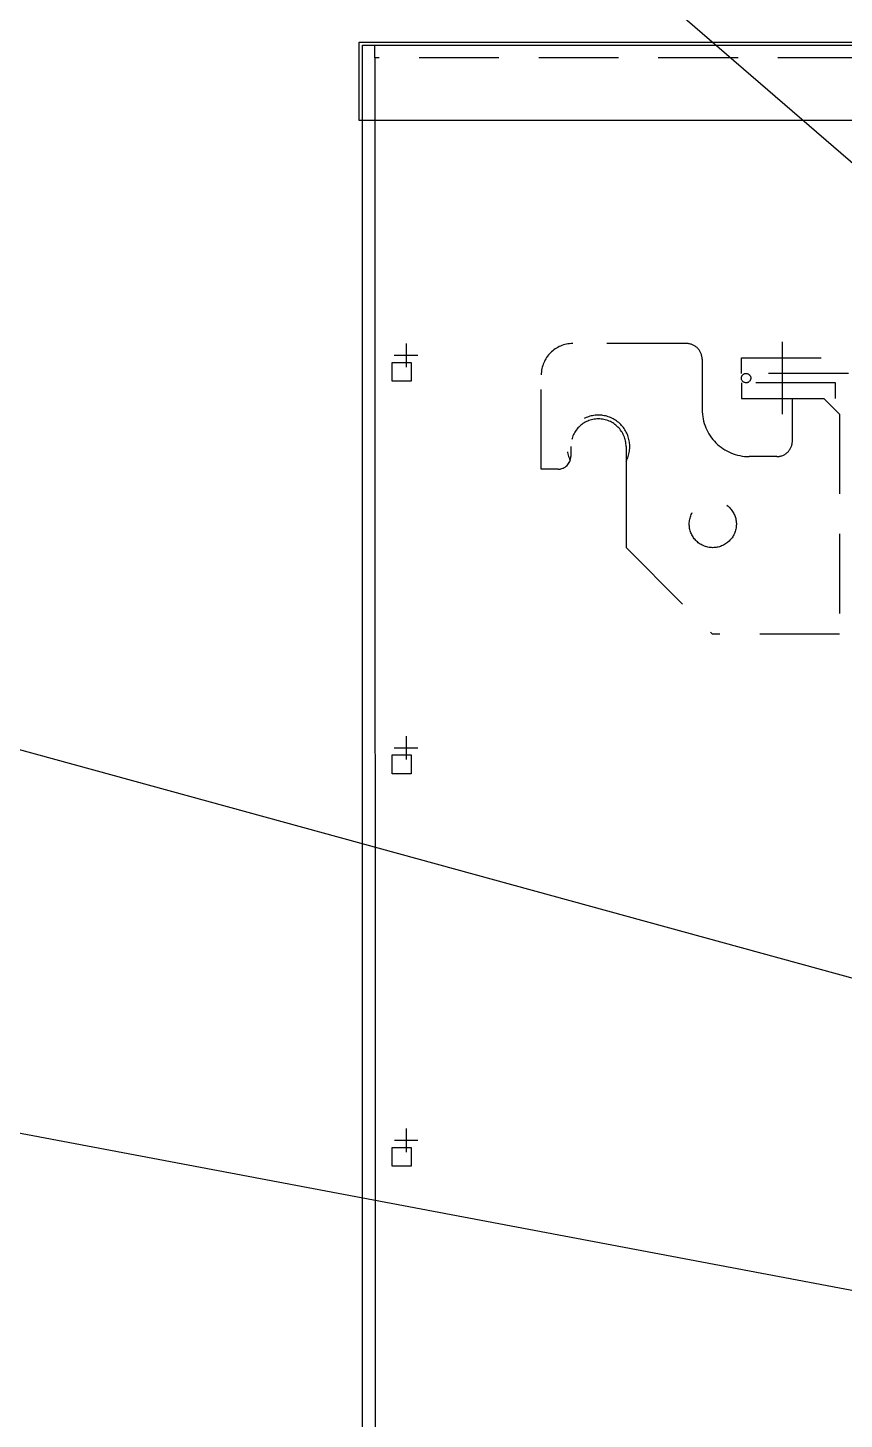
# Model space of a CAD drawing. Header units: millimetres. Extents: x -185079 to -2648, y 85916 to 249201.
# Drawn here: x -54826 to -54306, y 133706 to 134592 of the extents above; entities that cross this region are included whole.
import ezdxf

# ---------------------------------------------------------------- set-up
doc = ezdxf.new("R2010")
doc.units = ezdxf.units.MM
doc.linetypes.add('CENTER', pattern=[50.800000000000004, 31.75, -6.35, 6.35, -6.35])
doc.linetypes.add('HIDDEN', pattern=[9.524999999999999, 6.35, -3.175])
for name, color, linetype in [('1', 4, 'Continuous'), ('2', 3, 'Continuous'), ('3', 6, 'HIDDEN'), ('3中心线层', 1, 'CENTER')]:
    doc.layers.add(name, color=color, linetype=linetype)
doc.layers.add('2细线层', color=4, linetype='Continuous', lineweight=35)

msp = doc.modelspace()

# ---------------------------------------------------------------- linework, layer by layer
at = {"layer": '1', "color": 3, "lineweight": -3, "ltscale": 2, "extrusion": (-0.004685415688226648, -0.01745240643729063, 0.9998367168639968), "elevation": 1.311263986281119e-08}
msp.add_lwpolyline([(-89340.74435583597, 116693.2017122206), (-79605.60479144276, 119307.2036772036), (-77739.80294518075, 112358.532017356), (-87474.94250957393, 109744.530052373)], close=True, dxfattribs=at)
at = {"layer": '1', "lineweight": -3, "ltscale": 2, "extrusion": (-0.004685415688226648, -0.01745240643729063, 0.9998367168639968), "elevation": 1.311264075806094e-08}
msp.add_lwpolyline([(-87231.2481748564, 109916.2399077064), (-77857.25883072625, 112433.2686984296), (-79666.37327405855, 119170.8235395233), (-89040.36261818874, 116653.7947488001), (-87231.2481748564, 109916.2399077064)], dxfattribs=at)
at = {"layer": '1', "lineweight": -3, "ltscale": 2, "extrusion": (2.14093537892826e-06, -0.03489930510489431, 0.99939083370752)}
for points, elevation in [([(-54585.87565726665, 134362.6808404649), (-54573.87565726918, 134362.6810858723), (-54573.87541186174, 134350.6810858749), (-54585.87541185923, 134350.6808404674)], -2902.76965742022), ([(-54585.87054539087, 134112.7189167282), (-54573.87054539339, 134112.7191621357), (-54573.87029998596, 134100.7191621382), (-54585.87029998345, 134100.7189167308)], -2898.406555810902), ([(-54585.86543351497, 133862.7569929912), (-54573.86543351749, 133862.7572383987), (-54573.86518811006, 133850.7572384012), (-54585.86518810755, 133850.7569929937)], -2894.043454201576)]:
    msp.add_lwpolyline(points, close=True, dxfattribs=dict(at, elevation=elevation))
at = {"layer": '2', "extrusion": (-0.004685415688226634, -0.01745240643729067, 0.9998367168639968)}
for p, q in [((-54632.31161966002, 134792.0606356859, 1795.064777263434), (-54114.55016287474, 134345.0497610322, 1789.688411579606)), ((-55074.3845846472, 134198.8165125783, 1880.802192983407), (-53782.19395281367, 133844.4517788538, 2542.093391512097)), ((-55074.36290606836, 133933.786497017, 1876.176127648448), (-54193.63402259239, 133767.5327585437, 2538.822667700626))]:
    msp.add_line(p, q, dxfattribs=at)
at = {"layer": '2细线层', "lineweight": -3, "ltscale": 3, "transparency": 33554687, "extrusion": (-0.004685415688226634, -0.01745240643729067, 0.9998367168639968)}
for p, q in [((-54615.13575783576, 134582.7476701101, 1791.491654937406), (-52611.15776168497, 134582.7476701101, 1800.882658271905)), ((-54615.131668624, 134532.7552853523, 1790.619044196882), (-54615.13575783576, 134582.7476701101, 1791.491654937406)), ((-54612.973847982, 132603.0611116764, 1756.945849200028), (-54613.13561622719, 134580.7479747198, 1791.466122766602)), ((-54613.13561622719, 134580.7479747198, 1791.466122766602), (-52613.15757615661, 134580.7479747199, 1800.838381583469)), ((-52611.15367247323, 134532.7552853524, 1800.010047531383), (-54615.131668624, 134532.7552853523, 1790.619044196882))]:
    msp.add_line(p, q, dxfattribs=at)
at = {"layer": '2细线层', "lineweight": -3, "ltscale": 3, "extrusion": (-0.004685415688226634, -0.01745240643729067, 0.9998367168639968)}
msp.add_line((-54605.13504979305, 134572.7491931587, 1791.363994083394), (-54604.9745900955, 132611.0598932382, 1757.12295594634), dxfattribs=at)
at = {"layer": '3', "ltscale": 8, "transparency": 33554687, "extrusion": (-0.004685415688226634, -0.01745240643729067, 0.9998367168639968)}
for p, q in [((-54605.13570406695, 134580.7479747198, 1791.503611801869), (-52621.15748831689, 134580.7479747198, 1800.800892548201)), ((-54605.13504979309, 134572.7491931586, 1791.363994083385), (-54605.13570406695, 134580.7479747198, 1791.503611801869)), ((-52621.15683404302, 134572.7491931586, 1800.661274829717), (-54605.13504979309, 134572.7491931586, 1791.363994083385))]:
    msp.add_line(p, q, dxfattribs=at)
at = {"layer": '3', "ltscale": 8, "extrusion": (-0.004685415688226634, -0.01745240643729067, 0.9998367168639968)}
for p, q in [((-54406.622235068, 134390.788790615, 1789.118095521771), (-54479.12143902056, 134390.7887906151, 1788.778351139661)), ((-54345.6229866297, 134391.7886383106, 1789.421401630506), (-54345.61922455495, 134345.7956443328, 1788.618599749214)), ((-54396.62152702531, 134380.7903136635, 1788.990434667751), (-54396.61890117291, 134348.7951792107, 1788.431963691583)), ((-54371.62106647565, 134371.8040303293, 1788.950733466177), (-54371.62188330815, 134381.7901613588, 1789.125040117777)), ((-54371.62188330815, 134381.7901613588, 1789.125040117777), (-52855.63874991327, 134381.7901613586, 1796.229211265411)), ((-54499.11467668247, 134310.8009750025, 1787.288451366652), (-54499.11958373657, 134370.791836712, 1788.335584255282)), ((-52855.63793308073, 134371.8040303291, 1796.054904613813), (-54371.62106647565, 134371.8040303293, 1788.950733466177)), ((-54311.62123355835, 134365.7925982361, 1789.126972445312), (-54371.6205747604, 134365.7925982361, 1788.845804680806)), ((-54371.6205747604, 134365.7925982361, 1788.845804680806), (-54371.61975691802, 134355.7941212845, 1788.671282532702)), ((-54311.62041571592, 134355.7941212844, 1788.952450297207), (-54311.62123355835, 134365.7925982361, 1789.126972445312)), ((-54371.61975691802, 134355.7941212845, 1788.671282532702), (-54311.62041571592, 134355.7941212844, 1788.952450297207)), ((-54339.1201137674, 134355.7941212845, 1788.823581738474), (-54319.12033336669, 134355.7941212846, 1788.917304326644)), ((-54339.11790559306, 134328.7982335154, 1788.352371938591), (-54339.1201137674, 134355.7941212845, 1788.823581738474)), ((-54309.11962532398, 134345.795644333, 1788.789643472622), (-54319.12033336669, 134355.7941212846, 1788.917304326644)), ((-54309.11962532398, 134345.795644333, 1788.789643472622), (-54309.10817553104, 134205.8169670111, 1786.346333399154)), ((-54480.31606079901, 134325.1987818128, 1787.627862492802), (-54480.31553737989, 134318.7997565638, 1787.516168318014)), ((-54445.11644729355, 134325.1987818128, 1787.792814247979), (-54445.11363361917, 134290.8003936613, 1787.192394742023)), ((-54349.11697795102, 134318.7997565637, 1788.130988496401), (-54366.61677704547, 134318.7997565638, 1788.048981272787)), ((-54488.31479526626, 134310.8009750025, 1787.339061564262), (-54499.11467668247, 134310.8009750025, 1787.288451366652)), ((-54488.31479526626, 134310.8009750025, 1787.339061564262), (-54499.11467668247, 134310.8009750025, 1787.288451366652)), ((-54445.11363361917, 134290.8003936613, 1787.192394742023), (-54445.11118038881, 134260.8085902447, 1786.668891614184)), ((-54445.11118038881, 134260.8085902447, 1786.668891614184), (-54390.10728615392, 134205.8169670111, 1785.966756917071)), ((-54309.10817553104, 134205.8169670111, 1786.346333399154), (-54390.10728615392, 134205.8169670111, 1785.966756917071))]:
    msp.add_line(p, q, dxfattribs=at)
for centre, radius in [((-87349.27285792318, 115689.8135134537, -301.6990633298199), 2.999999999999986), ((-87345.64814904136, 115594.4925460018, -301.6990633298278), 14.99999999999995)]:
    msp.add_circle(centre, radius, dxfattribs=at)
for centre, radius, start, end in [((-87456.51128321089, 115663.089551513, -301.6990633298428), 20.00000000016218, 105.0300830919026, 195.0300830918624), ((-87389.08478435554, 115691.5485966836, -301.6990633298399), 9.999999999975032, 15.03008309195481, 105.0300830913695), ((-87428.8470572322, 115623.3024857642, -301.6990633298433), 20.00000000001342, 346.6724465126576, 221.100091120996), ((-87342.15474651026, 115671.0163720512, -301.6990633298351), 30.00000000008082, 195.0300987650836, 285.0300830917537), ((-87428.84705723237, 115623.3024857641, -301.6990633298442), 17.60000000000205, 15.03008309193453, 195.0300830919345), ((-87320.06691010241, 115656.238781707, -301.6990633298283), 9.999999999906422, 285.0300830916171, 15.03008309190188), ((-87451.91158865087, 115610.4826811452, -301.6990633298406), 8.00000000004741, 285.0300830920907, 15.03008309188939)]:
    msp.add_arc(centre, radius, start, end, dxfattribs=at)
at = {"layer": '3中心线层', "extrusion": (2.14093537892826e-06, -0.03489930510489431, 0.99939083370752)}
for p, q in [((-54585.29579340814, 134390.7982427445, 1185.843574643433), (-54585.29579358148, 134375.8028115419, 1185.581825543356)), ((-54592.79562879624, 134383.3005271431, 1185.677554508732), (-54577.79595819338, 134383.3005271431, 1185.747845678056)), ((-54585.27534734948, 134140.8363189556, 1181.480520940813), (-54585.27534752282, 134125.8408877529, 1181.218771840736)), ((-54592.77518273759, 134133.3386033542, 1181.314500806112), (-54577.77551213473, 134133.3386033542, 1181.384791975436)), ((-54585.2549012907, 133890.8743951663, 1177.11746723819), (-54585.25490146404, 133875.8789639637, 1176.855718138113)), ((-54592.75473667881, 133883.3766795649, 1176.951447103489), (-54577.75506607594, 133883.3766795649, 1177.021738272813))]:
    msp.add_line(p, q, dxfattribs=at)

doc.saveas('drawing.dxf')
